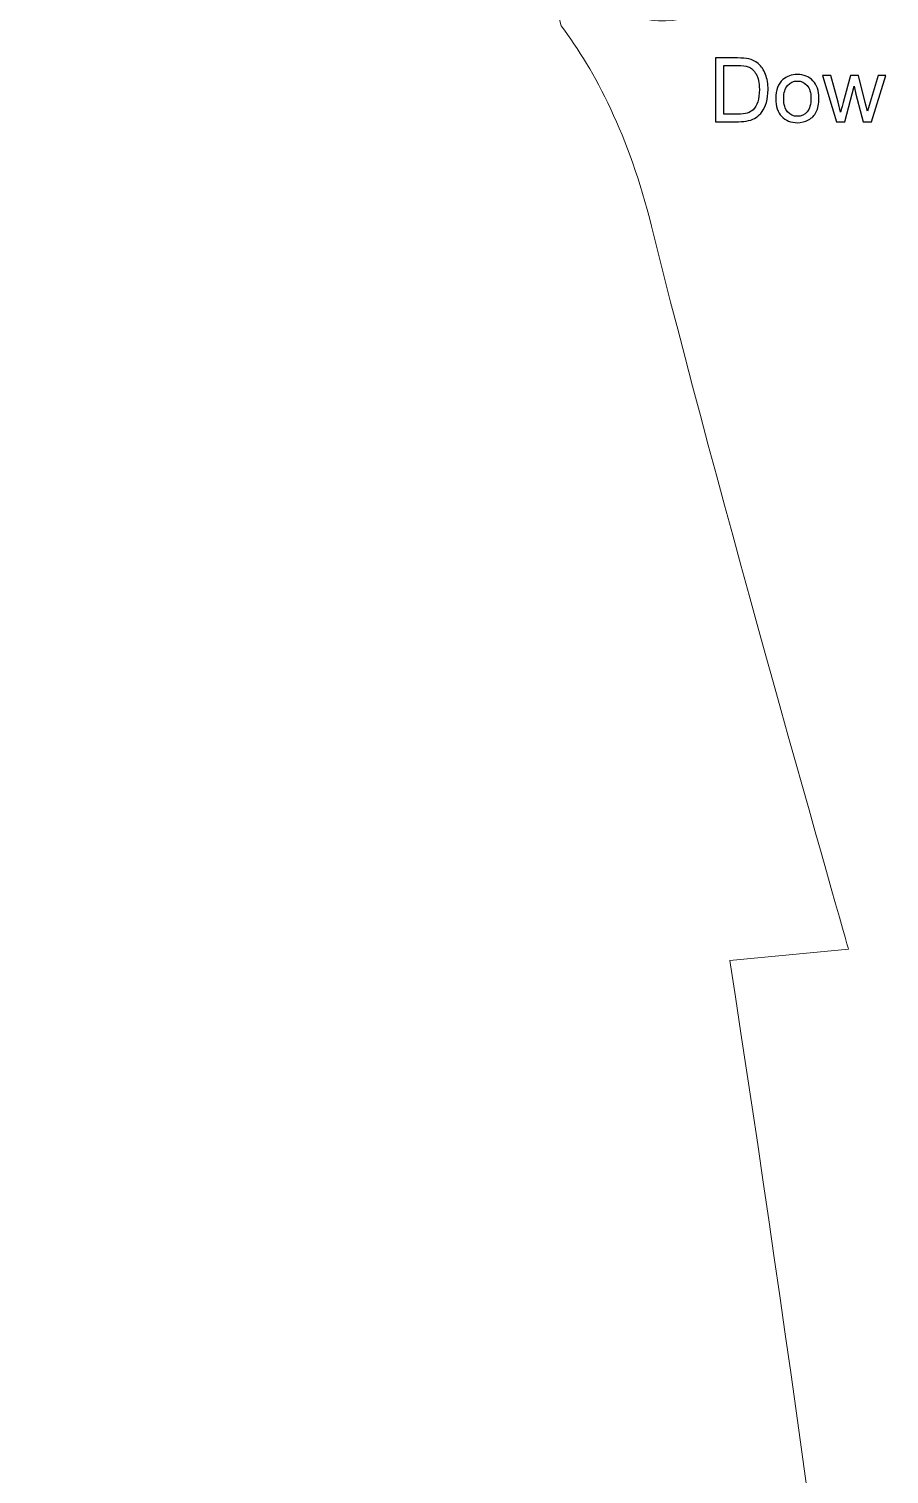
# Model space of a CAD drawing. Header units: millimetres. Extents: x -155 to 313, y -95 to 278.
# Drawn here: x -33.49 to -20.02, y 155.36 to 177.98 of the extents above; entities that cross this region are included whole.
import ezdxf

# ---------------------------------------------------------------- set-up
doc = ezdxf.new("R2010")
doc.units = ezdxf.units.MM
doc.header["$MEASUREMENT"] = 0
doc.layers.add('Layer 1', color=7, linetype='Continuous')

msp = doc.modelspace()

# ---------------------------------------------------------------- linework, layer by layer
at = {"layer": 'Layer 1', "color": 250, "lineweight": 20}
for points, knots in [([(-73.4549, 213.1171), (-73.4549, 213.1171), (-73.4549, 252.0068), (-73.4549, 252.0068), (-73.4549, 252.0068), (-73.4549, 258.2645), (-68.3312, 263.3881), (-62.0684, 263.3881), (-62.0684, 263.3881), (-62.0684, 263.3881), (-60.0864, 263.3881), (-60.0864, 263.3881), (-60.0864, 263.3881), (-59.4734, 271.3571), (-51.3971, 277.6608), (-41.5278, 277.6608), (-41.5278, 277.6608), (-31.6586, 277.6608), (-23.5874, 271.3571), (-22.9693, 263.3881), (-22.9693, 263.3881), (-22.9693, 263.3881), (-20.9873, 263.3881), (-20.9873, 263.3881), (-20.9873, 263.3881), (-14.7245, 263.3881), (-9.6008, 258.2645), (-9.6008, 252.0068), (-9.6008, 252.0068), (-9.6008, 252.0068), (-9.6008, 213.6228), (-9.6008, 213.6228), (-9.6008, 213.6228), (-7.5115, 213.2806), (-5.3762, 212.6778), (-3.2256, 211.7532), (-3.2256, 211.7532), (5.3921, 208.0599), (11.4659, 202.1036), (14.8323, 195.0285), (14.8323, 195.0285), (14.8323, 195.0285), (45.4261, 195.0285), (45.4261, 195.0285), (45.4261, 195.0285), (52.9506, 195.0285), (59.0908, 188.8986), (59.0908, 181.328), (59.0908, 181.328), (66.7124, 179.1519), (72.2907, 172.1024), (72.2907, 163.7401), (72.2907, 163.7401), (72.2907, 155.3777), (66.7124, 148.3282), (59.0908, 146.1521), (59.0908, 146.1521), (59.0908, 138.6122), (52.9506, 132.472), (45.4261, 132.472), (45.4261, 132.472), (45.4261, 132.472), (-4.564, 132.472), (-4.564, 132.472), (-4.564, 132.472), (-4.564, 132.472), (-4.564, -38.7846), (-4.564, -38.7846), (-4.564, -38.7846), (-4.564, -47.7957), (-11.9404, -55.167), (-20.9515, -55.167), (-20.9515, -55.167), (-20.9515, -55.167), (-22.4278, -55.167), (-22.4278, -55.167), (-22.4278, -55.167), (-22.4278, -55.167), (-22.4278, -59.9637), (-22.4278, -59.9637), (-22.4278, -59.9637), (-35.1629, -59.9637), (-47.8928, -59.9637), (-60.6279, -59.9637), (-60.6279, -59.9637), (-60.6279, -59.9637), (-60.6279, -55.167), (-60.6279, -55.167), (-60.6279, -55.167), (-60.6279, -55.167), (-62.1042, -55.167), (-62.1042, -55.167), (-62.1042, -55.167), (-71.1153, -55.167), (-78.4917, -47.7957), (-78.4917, -38.7846), (-78.4917, -38.7846), (-78.4917, -38.7846), (-78.4917, 132.472), (-78.4917, 132.472), (-78.4917, 132.472), (-95.155, 132.472), (-111.8184, 132.472), (-128.4817, 132.472), (-128.4817, 132.472), (-136.0063, 132.472), (-142.1516, 138.6122), (-142.1516, 146.1521), (-142.1516, 146.1521), (-149.7681, 148.3282), (-155.3464, 155.3777), (-155.3464, 163.7401), (-155.3464, 163.7401), (-155.3464, 172.1024), (-149.7681, 179.1519), (-142.1516, 181.328), (-142.1516, 181.328), (-142.1516, 188.8986), (-136.0063, 195.0285), (-128.4817, 195.0285), (-128.4817, 195.0285), (-128.4817, 195.0285), (-98.1128, 195.0285), (-98.1128, 195.0285), (-98.1128, 195.0285), (-92.9891, 206.3179), (-83.3906, 211.7992), (-73.4549, 213.1171)], [0, 0, 0, 0, 0.030303, 0.030303, 0.030303, 0.030303, 0.0606061, 0.0606061, 0.0606061, 0.0606061, 0.0909091, 0.0909091, 0.0909091, 0.0909091, 0.1212121, 0.1212121, 0.1212121, 0.1212121, 0.1515152, 0.1515152, 0.1515152, 0.1515152, 0.1818182, 0.1818182, 0.1818182, 0.1818182, 0.2121212, 0.2121212, 0.2121212, 0.2121212, 0.2424242, 0.2424242, 0.2424242, 0.2424242, 0.2727273, 0.2727273, 0.2727273, 0.2727273, 0.3030303, 0.3030303, 0.3030303, 0.3030303, 0.3333333, 0.3333333, 0.3333333, 0.3333333, 0.3636364, 0.3636364, 0.3636364, 0.3636364, 0.3939394, 0.3939394, 0.3939394, 0.3939394, 0.4242424, 0.4242424, 0.4242424, 0.4242424, 0.4545455, 0.4545455, 0.4545455, 0.4545455, 0.4848485, 0.4848485, 0.4848485, 0.4848485, 0.5151515, 0.5151515, 0.5151515, 0.5151515, 0.5454545, 0.5454545, 0.5454545, 0.5454545, 0.5757576, 0.5757576, 0.5757576, 0.5757576, 0.6060606, 0.6060606, 0.6060606, 0.6060606, 0.6363636, 0.6363636, 0.6363636, 0.6363636, 0.6666667, 0.6666667, 0.6666667, 0.6666667, 0.6969697, 0.6969697, 0.6969697, 0.6969697, 0.7272727, 0.7272727, 0.7272727, 0.7272727, 0.7575758, 0.7575758, 0.7575758, 0.7575758, 0.7878788, 0.7878788, 0.7878788, 0.7878788, 0.8181818, 0.8181818, 0.8181818, 0.8181818, 0.8484848, 0.8484848, 0.8484848, 0.8484848, 0.8787879, 0.8787879, 0.8787879, 0.8787879, 0.9090909, 0.9090909, 0.9090909, 0.9090909, 0.9393939, 0.9393939, 0.9393939, 0.9393939, 1, 1, 1, 1]), ([(-29.9881, 204.198), (-30.0546, 203.5288), (-30.121, 202.5225), (-29.9422, 202.2313), (-29.9422, 202.2313), (-29.6714, 201.7766), (-29.4007, 202.5633), (-29.2474, 202.2313), (-29.2474, 202.2313), (-29.0942, 201.8992), (-27.9193, 200.7192), (-27.6741, 200.566), (-27.6741, 200.566), (-27.434, 200.4127), (-23.4393, 198.0782), (-22.7139, 189.1182), (-22.7139, 189.1182), (-21.9885, 180.1633), (-21.5032, 176.4087), (-25.3753, 178.83), (-25.3753, 178.83), (-25.3089, 178.6206), (-25.2323, 178.3499), (-25.1557, 178.0332), (-25.1557, 178.0332), (-24.6193, 177.3231), (-24.0931, 176.3116), (-23.7407, 174.8966), (-23.7407, 174.8966), (-22.7752, 170.9632), (-20.6552, 163.5766), (-20.6552, 163.5766), (-20.6552, 163.5766), (-20.6552, 163.5766), (-22.5147, 163.3978), (-22.5147, 163.3978), (-22.5147, 163.3978), (-20.6501, 151.337), (-18.7396, 135.915), (-19.0206, 130.1733), (-19.0206, 130.1733), (29.0947, 176.6488), (6.5159, 199.8304), (-11.0924, 205.6998), (-11.0924, 205.6998), (-18.4382, 208.1467), (-24.9105, 206.7215), (-29.9881, 204.198)], [0, 0, 0, 0, 0.0769231, 0.0769231, 0.0769231, 0.0769231, 0.1538462, 0.1538462, 0.1538462, 0.1538462, 0.2307692, 0.2307692, 0.2307692, 0.2307692, 0.3076923, 0.3076923, 0.3076923, 0.3076923, 0.3846154, 0.3846154, 0.3846154, 0.3846154, 0.4615385, 0.4615385, 0.4615385, 0.4615385, 0.5384615, 0.5384615, 0.5384615, 0.5384615, 0.6153846, 0.6153846, 0.6153846, 0.6153846, 0.6923077, 0.6923077, 0.6923077, 0.6923077, 0.7692308, 0.7692308, 0.7692308, 0.7692308, 0.8461538, 0.8461538, 0.8461538, 0.8461538, 1, 1, 1, 1])]:
    msp.add_open_spline(points, degree=3, knots=knots, dxfattribs=at)
at = {"layer": 'Layer 1', "color": 7}
for points, knots in [([(-22.7401, 176.5313), (-22.7401, 176.5313), (-22.7401, 177.529), (-22.7401, 177.529), (-22.7401, 177.529), (-22.7401, 177.529), (-22.3964, 177.529), (-22.3964, 177.529), (-22.3964, 177.529), (-22.3188, 177.529), (-22.2596, 177.5243), (-22.2187, 177.5148), (-22.2187, 177.5148), (-22.1616, 177.5016), (-22.1128, 177.4777), (-22.0724, 177.4433), (-22.0724, 177.4433), (-22.0197, 177.3987), (-21.9805, 177.342), (-21.9545, 177.2728), (-21.9545, 177.2728), (-21.9282, 177.2036), (-21.9152, 177.1244), (-21.9152, 177.0355), (-21.9152, 177.0355), (-21.9152, 176.9598), (-21.924, 176.8927), (-21.9417, 176.8341), (-21.9417, 176.8341), (-21.9593, 176.7756), (-21.9821, 176.7271), (-22.0097, 176.6888), (-22.0097, 176.6888), (-22.0376, 176.6504), (-22.0678, 176.6202), (-22.1008, 176.5984), (-22.1008, 176.5984), (-22.1335, 176.5764), (-22.1732, 176.5596), (-22.2197, 176.5483), (-22.2197, 176.5483), (-22.2664, 176.5369), (-22.3198, 176.5313), (-22.3801, 176.5313), (-22.3801, 176.5313), (-22.3801, 176.5313), (-22.7401, 176.5313), (-22.7401, 176.5313)], [0, 0, 0, 0, 0.0769231, 0.0769231, 0.0769231, 0.0769231, 0.1538462, 0.1538462, 0.1538462, 0.1538462, 0.2307692, 0.2307692, 0.2307692, 0.2307692, 0.3076923, 0.3076923, 0.3076923, 0.3076923, 0.3846154, 0.3846154, 0.3846154, 0.3846154, 0.4615385, 0.4615385, 0.4615385, 0.4615385, 0.5384615, 0.5384615, 0.5384615, 0.5384615, 0.6153846, 0.6153846, 0.6153846, 0.6153846, 0.6923077, 0.6923077, 0.6923077, 0.6923077, 0.7692308, 0.7692308, 0.7692308, 0.7692308, 0.8461538, 0.8461538, 0.8461538, 0.8461538, 1, 1, 1, 1]), ([(-22.6077, 176.6483), (-22.6077, 176.6483), (-22.395, 176.6483), (-22.395, 176.6483), (-22.395, 176.6483), (-22.3293, 176.6483), (-22.2777, 176.6544), (-22.2403, 176.6667), (-22.2403, 176.6667), (-22.203, 176.679), (-22.1732, 176.6962), (-22.1509, 176.7185), (-22.1509, 176.7185), (-22.1198, 176.7498), (-22.0954, 176.7921), (-22.078, 176.845), (-22.078, 176.845), (-22.0606, 176.898), (-22.0518, 176.9621), (-22.0518, 177.0376), (-22.0518, 177.0376), (-22.0518, 177.1421), (-22.069, 177.2224), (-22.1031, 177.2786), (-22.1031, 177.2786), (-22.1372, 177.3348), (-22.1788, 177.3724), (-22.2278, 177.3915), (-22.2278, 177.3915), (-22.2631, 177.4052), (-22.32, 177.4119), (-22.3985, 177.4119), (-22.3985, 177.4119), (-22.3985, 177.4119), (-22.6077, 177.4119), (-22.6077, 177.4119), (-22.6077, 177.4119), (-22.6077, 177.4119), (-22.6077, 176.6483), (-22.6077, 176.6483)], [0, 0, 0, 0, 0.0909091, 0.0909091, 0.0909091, 0.0909091, 0.1818182, 0.1818182, 0.1818182, 0.1818182, 0.2727273, 0.2727273, 0.2727273, 0.2727273, 0.3636364, 0.3636364, 0.3636364, 0.3636364, 0.4545455, 0.4545455, 0.4545455, 0.4545455, 0.5454545, 0.5454545, 0.5454545, 0.5454545, 0.6363636, 0.6363636, 0.6363636, 0.6363636, 0.7272727, 0.7272727, 0.7272727, 0.7272727, 0.8181818, 0.8181818, 0.8181818, 0.8181818, 1, 1, 1, 1]), ([(-21.7951, 176.8929), (-21.7951, 177.0264), (-21.758, 177.1254), (-21.6834, 177.1897), (-21.6834, 177.1897), (-21.6214, 177.2431), (-21.5455, 177.2698), (-21.4561, 177.2698), (-21.4561, 177.2698), (-21.3569, 177.2698), (-21.2756, 177.2373), (-21.2124, 177.1723), (-21.2124, 177.1723), (-21.1495, 177.1075), (-21.1179, 177.0176), (-21.1179, 176.9031), (-21.1179, 176.9031), (-21.1179, 176.8102), (-21.1319, 176.7373), (-21.1597, 176.6841), (-21.1597, 176.6841), (-21.1876, 176.6309), (-21.2282, 176.5896), (-21.2816, 176.5601), (-21.2816, 176.5601), (-21.3348, 176.5306), (-21.3931, 176.516), (-21.4561, 176.516), (-21.4561, 176.516), (-21.5573, 176.516), (-21.6391, 176.5483), (-21.7015, 176.613), (-21.7015, 176.613), (-21.764, 176.6778), (-21.7951, 176.7712), (-21.7951, 176.8929)], [0, 0, 0, 0, 0.1, 0.1, 0.1, 0.1, 0.2, 0.2, 0.2, 0.2, 0.3, 0.3, 0.3, 0.3, 0.4, 0.4, 0.4, 0.4, 0.5, 0.5, 0.5, 0.5, 0.6, 0.6, 0.6, 0.6, 0.7, 0.7, 0.7, 0.7, 0.8, 0.8, 0.8, 0.8, 1, 1, 1, 1]), ([(-20.8441, 176.5313), (-20.8441, 176.5313), (-21.0626, 177.2545), (-21.0626, 177.2545), (-21.0626, 177.2545), (-21.0626, 177.2545), (-20.9344, 177.2545), (-20.9344, 177.2545), (-20.9344, 177.2545), (-20.9344, 177.2545), (-20.819, 176.8372), (-20.819, 176.8372), (-20.819, 176.8372), (-20.819, 176.8372), (-20.7781, 176.6818), (-20.7781, 176.6818), (-20.7781, 176.6818), (-20.7765, 176.6895), (-20.764, 176.7391), (-20.7407, 176.8309), (-20.7407, 176.8309), (-20.7407, 176.8309), (-20.6263, 177.2545), (-20.6263, 177.2545), (-20.6263, 177.2545), (-20.6263, 177.2545), (-20.5006, 177.2545), (-20.5006, 177.2545), (-20.5006, 177.2545), (-20.5006, 177.2545), (-20.3917, 176.8346), (-20.3917, 176.8346), (-20.3917, 176.8346), (-20.3917, 176.8346), (-20.3562, 176.6969), (-20.3562, 176.6969), (-20.3562, 176.6969), (-20.3562, 176.6969), (-20.3146, 176.8365), (-20.3146, 176.8365), (-20.3146, 176.8365), (-20.3146, 176.8365), (-20.1897, 177.2545), (-20.1897, 177.2545), (-20.1897, 177.2545), (-20.1897, 177.2545), (-20.0705, 177.2545), (-20.0705, 177.2545), (-20.0705, 177.2545), (-20.0705, 177.2545), (-20.2974, 176.5313), (-20.2974, 176.5313), (-20.2974, 176.5313), (-20.2974, 176.5313), (-20.4242, 176.5313), (-20.4242, 176.5313), (-20.4242, 176.5313), (-20.4242, 176.5313), (-20.5389, 176.964), (-20.5389, 176.964), (-20.5389, 176.964), (-20.5389, 176.964), (-20.568, 177.0877), (-20.568, 177.0877), (-20.568, 177.0877), (-20.568, 177.0877), (-20.7143, 176.5313), (-20.7143, 176.5313), (-20.7143, 176.5313), (-20.7143, 176.5313), (-20.8441, 176.5313), (-20.8441, 176.5313)], [0, 0, 0, 0, 0.0526316, 0.0526316, 0.0526316, 0.0526316, 0.1052632, 0.1052632, 0.1052632, 0.1052632, 0.1578947, 0.1578947, 0.1578947, 0.1578947, 0.2105263, 0.2105263, 0.2105263, 0.2105263, 0.2631579, 0.2631579, 0.2631579, 0.2631579, 0.3157895, 0.3157895, 0.3157895, 0.3157895, 0.3684211, 0.3684211, 0.3684211, 0.3684211, 0.4210526, 0.4210526, 0.4210526, 0.4210526, 0.4736842, 0.4736842, 0.4736842, 0.4736842, 0.5263158, 0.5263158, 0.5263158, 0.5263158, 0.5789474, 0.5789474, 0.5789474, 0.5789474, 0.6315789, 0.6315789, 0.6315789, 0.6315789, 0.6842105, 0.6842105, 0.6842105, 0.6842105, 0.7368421, 0.7368421, 0.7368421, 0.7368421, 0.7894737, 0.7894737, 0.7894737, 0.7894737, 0.8421053, 0.8421053, 0.8421053, 0.8421053, 0.8947368, 0.8947368, 0.8947368, 0.8947368, 1, 1, 1, 1]), ([(-21.6697, 176.8927), (-21.6697, 176.8002), (-21.6495, 176.731), (-21.6091, 176.6853), (-21.6091, 176.6853), (-21.5685, 176.6393), (-21.5176, 176.6163), (-21.4561, 176.6163), (-21.4561, 176.6163), (-21.3952, 176.6163), (-21.3446, 176.6393), (-21.3039, 176.6855), (-21.3039, 176.6855), (-21.2635, 176.7317), (-21.2433, 176.8021), (-21.2433, 176.8966), (-21.2433, 176.8966), (-21.2433, 176.9858), (-21.2638, 177.0534), (-21.3044, 177.0991), (-21.3044, 177.0991), (-21.345, 177.1451), (-21.3957, 177.1681), (-21.4561, 177.1681), (-21.4561, 177.1681), (-21.5176, 177.1681), (-21.5685, 177.1453), (-21.6091, 177.0996), (-21.6091, 177.0996), (-21.6495, 177.0538), (-21.6697, 176.9849), (-21.6697, 176.8927)], [0, 0, 0, 0, 0.1111111, 0.1111111, 0.1111111, 0.1111111, 0.2222222, 0.2222222, 0.2222222, 0.2222222, 0.3333333, 0.3333333, 0.3333333, 0.3333333, 0.4444444, 0.4444444, 0.4444444, 0.4444444, 0.5555556, 0.5555556, 0.5555556, 0.5555556, 0.6666667, 0.6666667, 0.6666667, 0.6666667, 0.7777778, 0.7777778, 0.7777778, 0.7777778, 1, 1, 1, 1])]:
    msp.add_open_spline(points, degree=3, knots=knots, dxfattribs=at)

doc.saveas('drawing.dxf')
